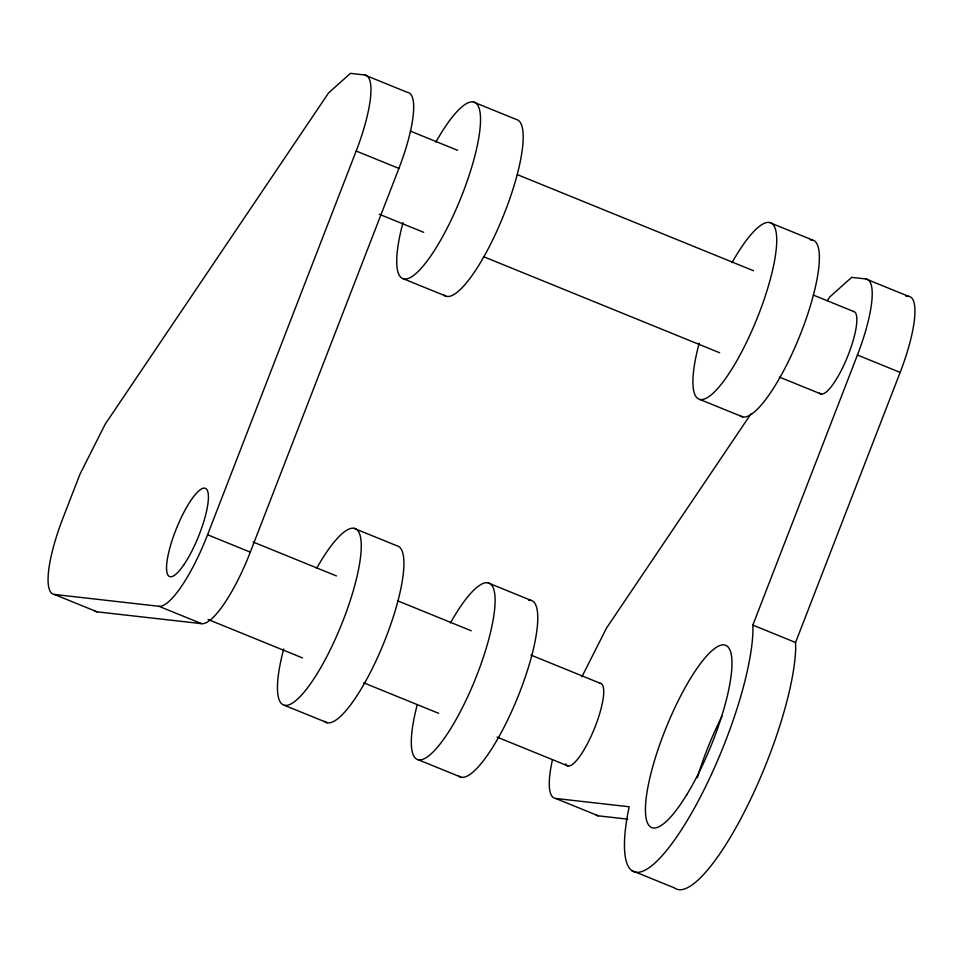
<?xml version="1.0" encoding="UTF-8"?>
<svg xmlns="http://www.w3.org/2000/svg" width="963" height="963" viewBox="0 0 963 963"><rect width="100%" height="100%" fill="white"/><g stroke="black" fill="none" stroke-linecap="round" stroke-linejoin="round"><path stroke-width="1.44" d="M54.373 594.448L158.895 606.281A79.315 19.525 -67.9 0 0 207.575 534.754L356.178 151.035A79.315 19.525 -67.9 0 0 364.664 74.97L350.424 73.357L328.6 92.905L105.22 424.141L80.001 474.109L62.848 518.383A79.315 19.525 -67.9 0 0 54.373 594.448L97.094 611.842L201.616 623.663A79.315 19.525 -67.9 0 0 250.296 552.148L398.899 168.417A79.315 19.525 -67.9 0 0 407.373 92.352L364.664 74.97M552.497 759.578A79.315 19.525 -67.9 0 0 555.627 798.447L629.188 806.765L627.37 815.817A145.931 35.92 -67.9 0 0 677.699 835.451A145.931 35.92 -67.9 0 0 752.958 631.307L752.837 625.107L857.431 355.034A79.315 19.525 -67.9 0 0 865.906 278.957L851.677 277.356L829.841 296.893L827.325 300.637M631.764 870.552L674.485 887.934A145.931 35.92 -67.9 0 0 745.494 809.69A145.931 35.92 -67.9 0 0 795.679 648.689L795.558 642.49L900.152 372.416A79.315 19.525 -67.9 0 0 908.627 296.351L865.906 278.957M581.905 676.784L606.473 628.129L750.911 413.946M853.29 311.543L853.591 311.47A44.418 10.93 -67.9 0 1 846.742 358.597A44.418 10.93 -67.9 0 1 819.417 393.012M600.154 683.441L600.467 683.369A44.418 10.93 -67.9 0 1 592.859 732.265A44.418 10.93 -67.9 0 1 565.678 763.948M905.786 296.026L908.627 296.351M595.965 814.903A79.315 19.525 -67.9 0 0 598.336 815.83L627.768 819.164M473.459 102.018L516.18 119.412A95.168 23.425 -67.9 0 1 502.313 218.457A95.168 23.425 -67.9 0 1 443.738 294.955M769.654 222.561L812.375 239.956M410.346 131.088L457.594 150.312M517.336 174.628L753.548 270.759M813.302 295.075L853.591 311.47M356.178 151.035L398.899 168.417M857.431 355.034L900.152 372.416M379.205 214.219L423.672 232.312M483.426 256.627L719.638 352.759M779.38 377.075L821.066 394.036M403.762 278.945L446.483 296.339M699.945 399.489L742.666 416.883M752.837 625.107L795.558 642.49M354.191 528.398L396.9 545.78A95.168 23.425 -67.9 0 1 383.033 644.837A95.168 23.425 -67.9 0 1 324.459 721.323M488.048 582.868L530.757 600.262M253.088 542L336.46 575.934M397.599 600.816L471.244 630.777M530.986 655.093L600.467 683.369M207.575 534.754L250.296 552.148M208.056 619.474L302.538 657.934M363.677 682.815L438.719 713.342M497.077 737.092L567.941 765.934M158.895 606.281L201.616 623.663M555.627 798.447L598.336 815.83M284.482 705.325L327.203 722.707M418.339 759.795L461.06 777.189M97.094 611.842A79.315 19.525 -67.9 0 1 94.711 610.915M316.574 568.459A95.168 23.425 -67.9 0 1 360.848 554.207A95.168 23.425 -67.9 0 1 305.006 691.049A95.168 23.425 -67.9 0 1 283.724 648.99M450.431 622.941A95.168 23.425 -67.9 0 1 494.729 608.339A95.168 23.425 -67.9 0 1 439.297 744.989A95.168 23.425 -67.9 0 1 417.22 704.808M528.603 600.178A95.168 23.425 -67.9 0 1 518.455 695.467A95.168 23.425 -67.9 0 1 458.316 775.805M697.308 777.719A98.346 24.207 -67.9 0 1 721.973 716.243M435.854 142.091A95.168 23.425 -67.9 0 1 480.116 127.826A95.168 23.425 -67.9 0 1 424.286 264.669A95.168 23.425 -67.9 0 1 402.991 222.609M732.036 262.634A95.168 23.425 -67.9 0 1 776.31 248.37A95.168 23.425 -67.9 0 1 720.48 385.212A95.168 23.425 -67.9 0 1 699.186 343.153M810.208 239.871A95.168 23.425 -67.9 0 1 800.06 335.148A95.168 23.425 -67.9 0 1 739.921 415.486M183.885 564.751A47.584 11.712 -67.9 0 0 207.165 490.071A47.584 11.712 -67.9 0 0 171.39 542.626A47.584 11.712 -67.9 0 0 183.885 564.751M686.932 794.415A98.346 24.207 -67.9 0 0 727.113 646.125A98.346 24.207 -67.9 0 0 652.132 768.895A98.346 24.207 -67.9 0 0 686.932 794.415"/></g></svg>
